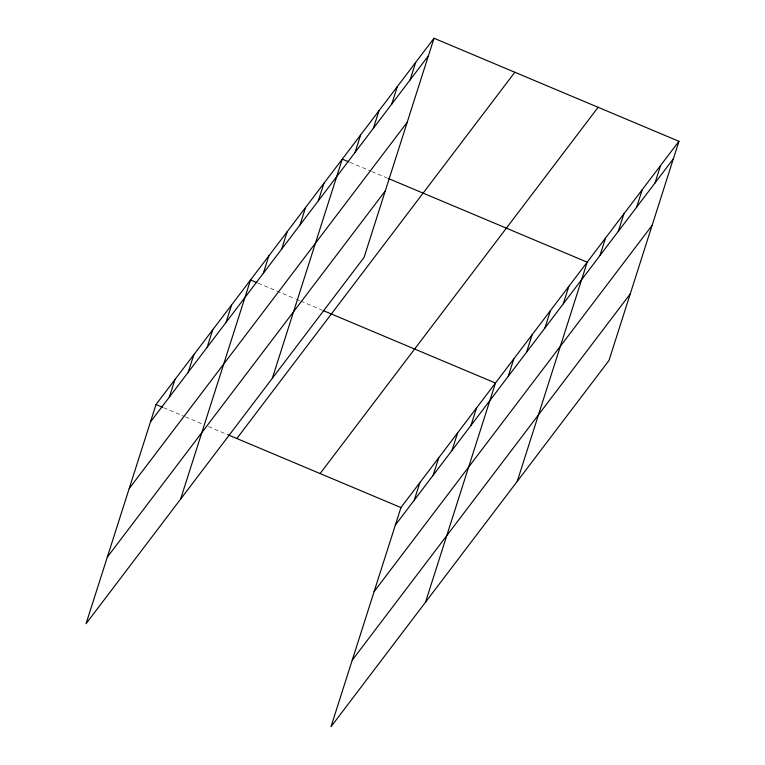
<?xml version="1.0" encoding="UTF-8"?>
<svg xmlns="http://www.w3.org/2000/svg" width="765" height="765" viewBox="0 0 765 765"><rect width="100%" height="100%" fill="white"/><g stroke="black" fill="none" stroke-linecap="round" stroke-linejoin="round"><path stroke-width="0.57" stroke-dasharray="3.83 2.87" d="M349.921 162.333L370.671 171.064M371.761 171.523L387.052 177.958M258.178 283.203L295.319 298.828M296.409 299.287L299.679 300.664M300.779 301.123L322.62 310.313M163.662 407.726L184.413 416.456M185.503 416.915L202.974 424.269M208.434 426.574L228.094 434.845"/><path stroke-width="1.15" d="M434.013 38.25L156.012 404.513L86.062 623.695L364.064 257.432L434.013 38.25L678.938 141.305L608.988 360.487L330.987 726.75L400.936 507.568L678.938 141.305M169.333 397.111L174.917 379.603M188.238 372.201L193.822 354.702M207.143 347.3L212.727 329.791M226.038 322.39L231.632 304.891M180.588 499.163L250.538 279.98L257.088 282.734M263.294 273.315L268.878 255.806M281.644 249.141L287.229 231.632M299.995 224.967L305.579 207.458M318.336 200.793L323.93 183.284M272.321 378.302L342.271 159.12L348.83 161.874M355.036 152.445L360.621 134.946M373.387 128.271L378.971 110.772M391.737 104.097L397.322 86.598M410.078 79.933L415.672 62.424M414.248 500.167L419.842 482.658M433.153 475.266L438.747 457.757M452.058 450.356L457.642 432.847M470.963 425.445L476.547 407.946M425.503 602.218L495.452 383.036L323.71 310.772M508.218 376.37L513.803 358.861M526.569 352.196L532.153 334.688M544.91 328.022L550.504 310.523M563.26 303.848L568.844 286.349M517.245 481.357L587.195 262.175L388.151 178.417M599.961 255.5L605.545 238.001M618.311 231.336L623.896 213.827M636.652 207.162L642.246 189.653M655.003 182.988L660.587 165.479M150.428 422.012L428.429 55.759M129.189 488.567L407.19 122.314M107.301 557.14L385.302 190.877M236.834 438.517L514.845 72.254M320.105 473.554L598.115 107.301M395.342 525.077L673.353 158.814M374.104 591.622L652.115 225.369M352.225 660.195L630.226 293.932M156.012 404.513L162.562 407.267M228.094 434.845L400.936 507.568"/></g></svg>
